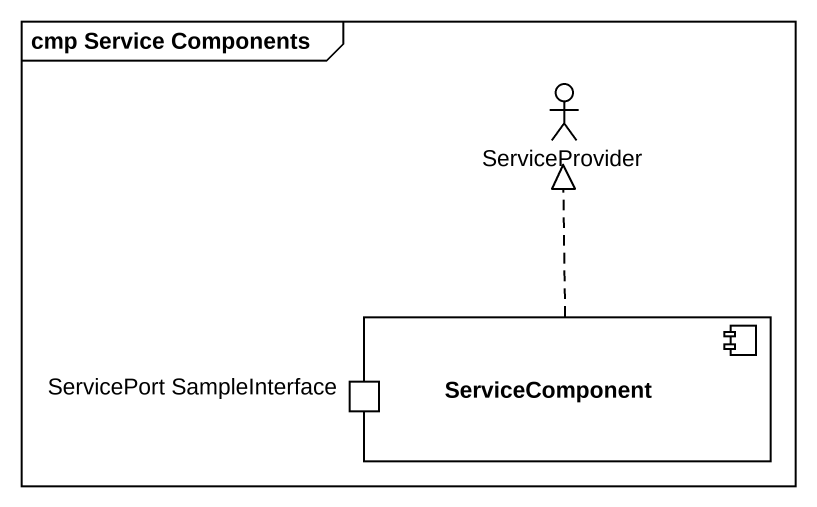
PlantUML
@startuml
mainframe cmp Service Components
actor ServiceProvider
component ServiceComponent {
  port "ServicePort SampleInterface" as ServicePort_SampleInterface
}
ServiceComponent .up.|> ServiceProvider
@enduml
